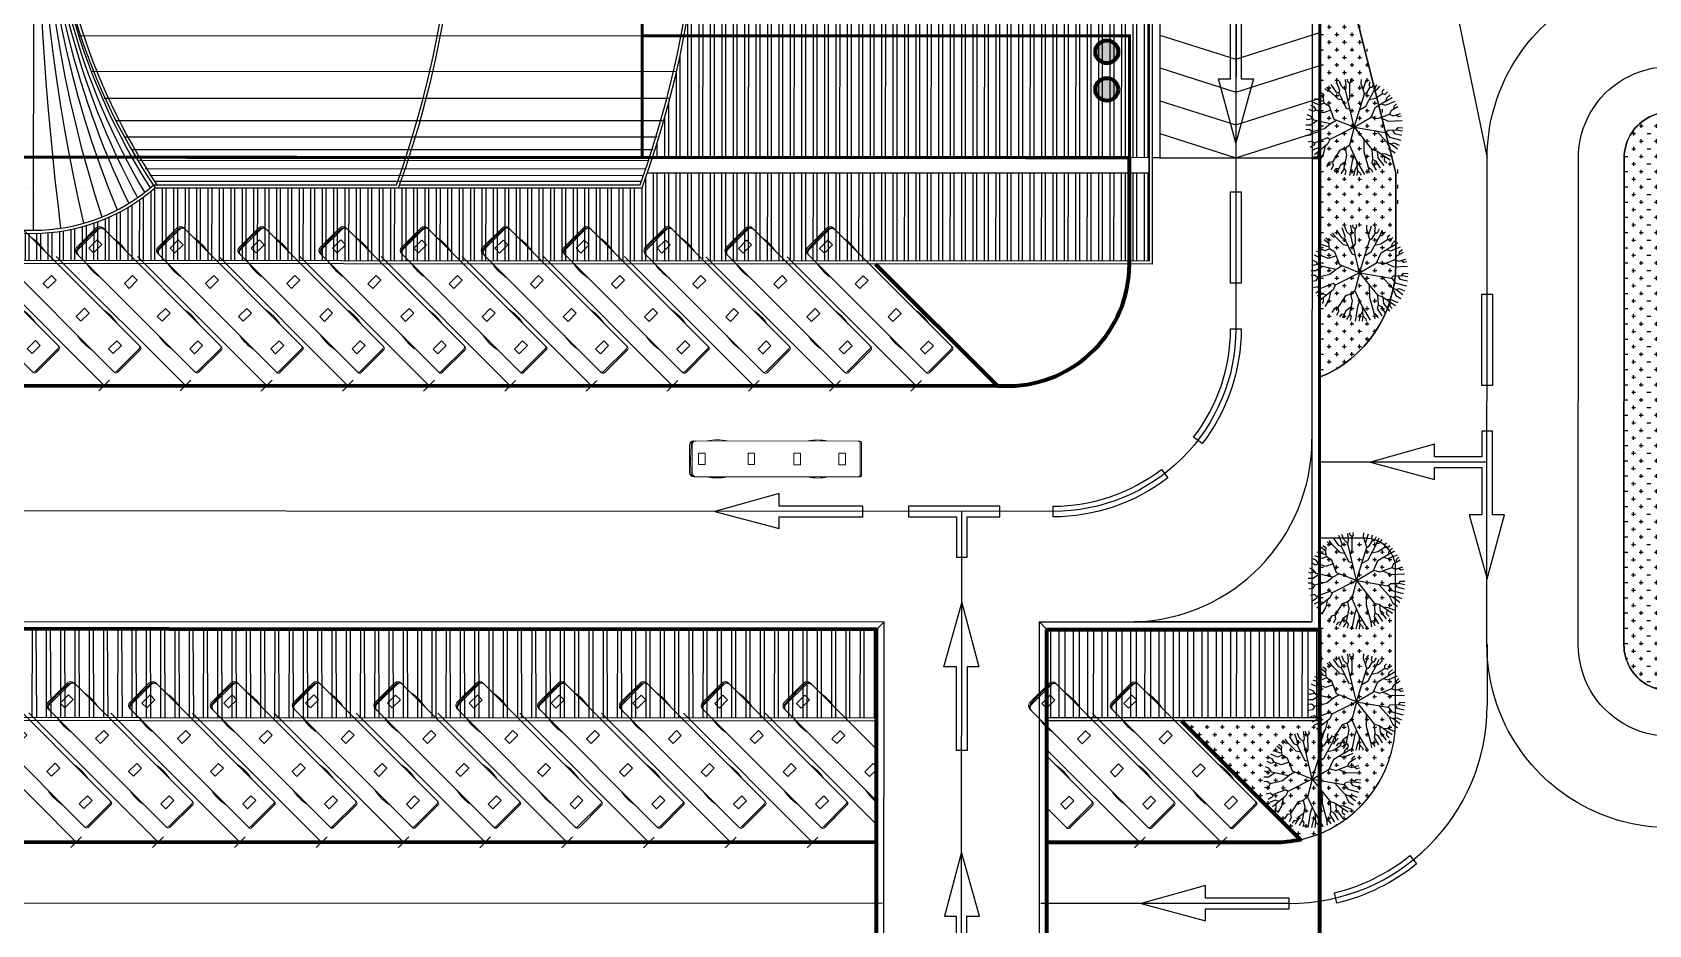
# Model space of a CAD drawing. Header units: millimetres. Extents: x -840588 to 786814, y -467537 to 194195.
# Drawn here: x 167367 to 273541, y -186239 to -127607 of the extents above; entities that cross this region are included whole.
import ezdxf

# ---------------------------------------------------------------- set-up
doc = ezdxf.new("R2010")
doc.units = ezdxf.units.MM
doc.header["$LTSCALE"] = 100
doc.header["$MEASUREMENT"] = 0
for name, color, linetype in [('1gt tim duong', 10, 'Continuous'), ('A-tree', 3, 'Continuous'), ('A-Wall', 7, 'Continuous'), ('A-Wall-Comp', 8, 'Continuous'), ('A-Wall-Patt', 143, 'Continuous'), ('caycay', 96, 'Continuous'), ('ct-ramdoc', 250, 'Continuous'), ('ctrinh-mai 1', 16, 'Continuous'), ('ctrinh-mai 2', 24, 'Continuous'), ('gthong-phan lanxe', 9, 'Continuous'), ('gthong-viahe', 5, 'Continuous')]:
    doc.layers.add(name, color=color, linetype=linetype)
for name, color, linetype, lineweight in [('ct-bai xe', 95, 'Continuous', 100), ('ct-phan loxe', 95, 'Continuous', 15), ('ct-xebuyt', 148, 'Continuous', 13), ('ctrinh-chinh', 24, 'Continuous', 100), ('PV_X_Lo', 1, 'Continuous', 9), ('vtchitieu', 7, 'Continuous', 13)]:
    doc.layers.add(name, color=color, linetype=linetype, lineweight=lineweight)
pattern_1 = [(90, (-615851.498811431, -1205293.901811227), (-0.9375, 1.665334536937735e-16), []), (90, (-615851.1863114316, -1205293.589311228), (-0.9375, 1.665334536937735e-16), [])]

# ---------------------------------------------------------------- blocks, each defined once
blk = doc.blocks.new('htrgrr')
at = {"ltscale": 10}
for p, q in [((-903.0737704914063, 0), (903.0737704914063, 0)), ((-1180.942622951232, -11161.06557377055), (-1180.942622951232, -277.8688524590107)), ((0, -69.46721311472356), (-903.0737704914063, -92.62295081967022)), ((-903.0737704914063, -162.0901639343938), (903.0737704914063, -162.0901639345102)), ((0, -162.0901639345102), (0, -69.46721311472356)), ((0, -69.46721311472356), (903.0737704914063, -92.62295081967022)), ((1180.942622951232, -277.8688524590107), (1180.942622951232, -11161.06557377055)), ((1042.008196720853, -11207.37704918033), (-1042.008196720853, -11207.37704918033)), ((1042.008196720853, -11300), (-1042.008196720853, -11300))]:
    blk.add_line(p, q, dxfattribs=at)
for points in [[(375.2198343565688, -1027.67339785106), (375.2198343565688, -594.4204250621842), (-375.2198343565688, -594.4204250621842), (-375.2198343565688, -1027.67339785106)], [(375.2198343565688, -4272.293837453122), (375.2198343565688, -3839.040864664246), (-375.2198343565688, -3839.040864664246), (-375.2198343565688, -4272.293837453122)], [(375.2198343565688, -7285.274362727185), (375.2198343565688, -6852.021389938309), (-375.2198343565688, -6852.021389938309), (-375.2198343565688, -7285.274362727185)], [(375.2198343565688, -10244.59532106423), (375.2198343565688, -9811.342348275357), (-375.2198343565688, -9811.342348275357), (-375.2198343565688, -10244.59532106423)]]:
    blk.add_lwpolyline(points, close=True, dxfattribs=at)
for centre, radius, start, end in [((-903.0737704914063, -277.8688524590107), 277.8688524590164, 90, 180), ((903.0737704914063, -277.8688524590107), 277.8688524590164, 0, 90), ((-903.0737704914063, -370.4918032786809), 277.8688524590164, 90, 180), ((-903.0737704914063, -439.9590163934045), 277.8688524590164, 90, 180), ((903.0737704914063, -370.4918032786809), 277.8688524590164, 0, 90), ((903.0737704914063, -439.9590163935209), 277.8688524590164, 0, 90), ((1919.031762295403, -1817.725409836043), 3169.441598360655, 167.9819880926131, 192.0180119073869), ((-1919.031762295403, -1817.725409836043), 3169.441598360655, 347.981988092613, 12.01801190738696), ((1919.031762295403, -8417.110655737692), 3169.441598360655, 167.9819880926131, 192.0180119073869), ((-1919.031762295403, -8417.110655737692), 3169.441598360655, 347.981988092613, 12.01801190738696), ((-1042.008196720853, -11068.44262295077), 138.9344262295082, 180, 270), ((-1042.008196720853, -11161.06557377055), 138.9344262295082, 180, 270), ((1042.008196720853, -11068.44262295077), 138.9344262295082, 270, 0), ((1042.008196720853, -11161.06557377055), 138.9344262295082, 270, 0)]:
    blk.add_arc(centre, radius, start, end, dxfattribs=at)
blk = doc.blocks.new('ARR-LT-T')
blk.add_lwpolyline([(-4.212694860529155, 1.13272828515619), (-4.212694860412739, 0.3499999998603016), (-9.712694860529155, 0.3500000003259629), (-9.71269486041274, -0.3500000000931323), (-4.212694860412739, -0.3500000000931323), (-4.212694860529155, -1.179037770954892), (0, 0)], close=True)
blk = doc.blocks.new('tang cao')
blk.add_hatch(color=256).paths.add_polyline_path([(0.750000006519258, 0, 1), (-0.750000006519258, 0, 1)])
blk.add_circle((0, 0), 0.750000006519258)
blk = doc.blocks.new('san bxctai')
at = {"layer": 'A-Wall-Patt'}
for points in [[(-171.0999999999767, 11.19999779481441), (-171.0999999999767, 0.5000085714273155), (-0.9000000000232831, 0.5000000249128789), (-0.9000000725500286, 88.49816273595206), (-0.400000003632158, 87.99999959114939)], [(-171.5999999999767, 10.69999898830429), (-171.5999999999767, 8.59634019434452e-06), (-0.4000000000232831, 0), (-0.400000003632158, 87.99999959114939), (-0.400000003632158, 87.99999959114939)]]:
    blk.add_lwpolyline(points, dxfattribs=at)
blk.add_lwpolyline([(-11.59997360489797, 66.00000004353933), (-11.09997360105626, 65.50181662407704), (-11.09997360885609, 88.50181662407704), (-11.59997360489797, 87.99999959114939)], close=True, dxfattribs=at)
blk = doc.blocks.new('NGC')
at = {"layer": 'ctrinh-mai 1'}
h = blk.add_hatch(dxfattribs=at)
h.set_pattern_fill('ANSI32', color=256, scale=2.5, angle=45, style=0)
h.set_pattern_definition(pattern_1)
edge = h.paths.add_edge_path()
edge.add_arc((-74.49911981122568, -83.00125587265939), 8.00125212481251, 90.00015156528933, 164.0306915008742)
edge.add_line((-82.19159728009254, -80.79993218975142), (111.3999191576149, -80.79996159346774))
edge.add_line((111.3999191576149, -80.79996159346774), (111.4007904075552, -75.00009716139175))
edge.add_line((111.4007904075552, -75.00009716139175), (-74.49914097704459, -75.00000374787487))
h = blk.add_hatch(dxfattribs=at)
h.set_pattern_fill('ANSI32', color=256, scale=2.5, angle=45, style=0)
h.set_pattern_definition(pattern_1)
h.paths.add_polyline_path([(122.5999999968335, -75.00000352226198), (122.5999999967171, -80.80000151856802), (140.3000000005122, -80.8000015183352), (140.3000000005122, -75.00000352226198)])
at = {"layer": 'A-Wall', "ltscale": 5}
for p, q in [((129.4999999995343, 15.00000043562613), (129.4999999998836, -43.9999973194208)), ((130.0000000004657, 15.00000043562613), (130.0000000004657, -43.99999579438008)), ((140.0000000004657, 15.00000043562613), (140.0000000003492, -74.50000352226198)), ((130.0000000004657, -43.99999579438008), (129.5000318165403, -43.99999579438008))]:
    blk.add_line(p, q, dxfattribs=at)
for points in [[(122.5999965181109, -75.00000005657785), (140.5008591364603, -75.00000352226198), (140.5000000004657, 15.00000043562613)], [(122.096332488698, -74.49818641203456), (140.0000000003492, -74.50000352226198)]]:
    blk.add_lwpolyline(points, dxfattribs=at)
for points in [[(-82.99999104719609, -140.2000029955525), (-82.99997339188121, -82.99738899967633, -0.4141490446907213), (-74.49997536966112, -74.50000521237962), (111.9000263913767, -74.49818648933433)], [(-82.49996748543344, -140.2000029978808), (-82.49997536966112, -83.00000448711216, -0.4142399490899281), (-74.49997536966112, -75.00000352226198), (111.4000263953349, -75.00009695999324)]]:
    blk.add_lwpolyline(points, format="xyb", dxfattribs=at)
at = {"layer": 'A-Wall-Comp'}
blk.add_line((129.9999999998836, -43.99999579438008), (140.5000000004657, -43.99999579414725), dxfattribs=at)
at = {"layer": 'A-Wall-Patt', "ltscale": 5}
for points in [[(-74.49914499733131, -75.00000374787487, 0.3419643184393151), (-82.24600476282649, -80.99993218970485), (111.3999376295833, -80.99993218970485), (111.4007904214086, -75.00000008870848), (-74.49997538409662, -75.00000353343785)], [(-74.49914097704459, -75.00000374787487, 0.3347435002210015), (-82.19159728009254, -80.79993218975142), (111.3999191576149, -80.79996159346774), (111.4007904075552, -75.00009716139175), (-74.49914097704459, -75.00000374787487)]]:
    blk.add_lwpolyline(points, format="xyb", dxfattribs=at)
for points in [[(122.5999999968335, -75.00000008870848), (140.5000000004657, -75.00000008870848), (140.5000000004657, -81.00000151828863), (122.5999999968335, -81.00000151828863)], [(122.5999999945052, -75.00000352226198), (140.3000000005122, -75.00000352226198), (140.3000000005122, -80.8000015183352), (122.5999999945052, -80.8000015183352)]]:
    blk.add_lwpolyline(points, close=True, dxfattribs=at)
at = {"layer": 'ct-ramdoc'}
blk.add_line((135, 15.00000043562613), (135, -43.99999440391548), dxfattribs=at)
for points in [[(129.9999999998836, -35.944571580505), (134.9922080918914, -37.53466751333326), (140.5004847458331, -35.78018213668838)], [(129.9999999998836, -38.10066819400527), (134.9909607548034, -39.69036683044396), (140.5005053201457, -37.93547760113142)], [(129.9999999998836, -40.2567648072727), (134.9897134177154, -41.84606614755467), (140.5005258944584, -40.09077306557447)], [(129.9999999998836, -42.41286142054014), (134.9884660806274, -44.00176546466537), (140.5005464688875, -42.24606853001751)]]:
    blk.add_lwpolyline(points, dxfattribs=at)
blk = doc.blocks.new('plxe')
at = {"ltscale": 0.1}
for p, q in [((0, 0), (-8.485282087814994, 8.485282085835934)), ((-0.3535533662652597, -0.353553366381675), (0.3535533661488444, 0.3535533661488444))]:
    blk.add_line(p, q, dxfattribs=at)
blk = doc.blocks.new('CTR NHAGAHANHKHACH')
at = {"layer": 'ctrinh-mai 1'}
h = blk.add_hatch(dxfattribs=at)
h.set_pattern_fill('ANSI32', color=256, scale=2000, angle=45, style=0)
h.set_pattern_definition([(90, (-1403.526437938679, -75.527567447396), (-0.7500001229345798, 1.136868298865613e-16), []), (90, (-1403.276437898166, -75.27756746509112), (-0.7500001229345798, 1.136868298865613e-16), [])])
edge = h.paths.add_edge_path()
edge.add_ellipse((56.00012055353727, -40.83338349568658), major_axis=(12.1667434788113, 2.987861429378725e-05), ratio=0.9999997671610449, start_angle=228.8880176338259, end_angle=311.1113155484685, ccw=False)
edge.add_ellipse((40.0001179309329, -40.83336710021831), major_axis=(-12.16674347810469, 0.0001096347944974925), ratio=0.9999997671764076, start_angle=48.88867463092578, end_angle=131.1122405308192, ccw=False)
edge.add_ellipse((24.00011530832853, -40.83335070451722), major_axis=(-12.16674347754656, 0.0001580275278523597), ratio=0.9999997671785295, start_angle=48.88890252097241, end_angle=131.1124684225333, ccw=False)
edge.add_ellipse((8.0001126852585, -40.83333430881612), major_axis=(12.16674347690901, 0.0002101097370829603), ratio=0.9999997671658171, start_angle=228.8872187797133, end_angle=311.1107347871934, ccw=False)
edge.add_ellipse((-7.999892760650255, -40.83333430998027), major_axis=(-12.16674347797067, 0.000114831172031285), ratio=0.9999997671833366, start_angle=48.88864920780179, end_angle=131.1123325415313, ccw=False)
edge.add_ellipse((-23.99989255925175, -40.83330151671544), major_axis=(-12.16674347866065, 3.989530902319162e-05), ratio=0.9999997671667128, start_angle=48.888346212747024, end_angle=131.1118445677784, ccw=False)
edge.add_line((-31.99990326410625, -50.00005865702406), (-31.99992393364664, -50.00007669557817))
edge.add_line((-31.99992393364664, -50.00007669557817), (-31.99991124647204, -50.00009560817853))
edge.add_line((-31.99991124647204, -50.00009560817853), (-31.99992393364664, -50.00007669557817))
edge.add_ellipse((-39.99989518208895, -40.83328512101434), major_axis=(-12.16674347783368, 0.000141886420926299), ratio=0.9999997671730723, start_angle=48.88882650726828, end_angle=131.112263218777, ccw=False)
edge.add_line((-47.99990588740911, -50.0000422608573), (-47.99994043144397, -50.00007240776904))
edge.add_line((-47.99994043144397, -50.00007240776904), (-47.99991386930924, -50.00011200364679))
edge.add_line((-47.99991386930924, -50.00011200364679), (-47.99994043144397, -50.00007240776904))
edge.add_ellipse((-55.99989780492615, -40.83326872461475), major_axis=(12.16674347818109, 0.0001160731674557643), ratio=0.9999997671455912, start_angle=228.8879747133471, end_angle=311.11096170879205, ccw=False)
edge.add_line((-63.99985043494962, -50.00007654749788), (-79.99991995387245, -50.00006417534314))
edge.add_ellipse((-15.87454752076883, -27.00002189050429), major_axis=(-68.12236495586832, 0.6395163977930587), ratio=0.9999997723414148, start_angle=379.37830147853003, end_angle=380.2694090635225, ccw=False)
edge.add_line((-80.34986435214523, -48.99999632802792), (-82.50017393170856, -48.99999632802792))
edge.add_line((-82.50017393170856, -48.99999632802792), (-82.50017395394389, -54.79999592830427))
edge.add_line((-82.50017395394389, -54.79999592830427), (129.2998607627815, -54.79999209148809))
edge.add_line((129.2998607627815, -54.79999209148809), (129.2998607627815, -48.99999632802792))
edge.add_line((129.2998607627815, -48.99999632802792), (96.3500323316548, -48.99999632802792))
edge.add_ellipse((31.87468669109512, -26.999918470392), major_axis=(68.12457917754773, 0.3399446047079783), ratio=0.9999997699547839, start_angle=339.9825190667868, end_angle=340.8735811914609, ccw=False)
edge.add_line((96.00010457169265, -50.00001372862607), (80.00017010397278, -50.00010408833623))
edge.add_line((80.00017010397278, -50.00010408833623), (64.00006959657185, -50.00019444921054))
at = {"layer": 'ctrinh-mai 2'}
h = blk.add_hatch(dxfattribs=at)
h.set_pattern_fill('ANSI32', color=256, scale=2000, angle=45, style=0)
h.set_pattern_definition([(90, (-1403.526437938679, -388.7227437729016), (-0.7500001229345798, 1.136868298865613e-16), []), (90, (-1403.276437898166, -388.4727437905967), (-0.7500001229345798, 1.136868298865613e-16), [])])
edge = h.paths.add_edge_path()
edge.add_ellipse((31.87468669109512, -26.999918470392), major_axis=(-68.12542669202992, 0.009195457810735129), ratio=0.9999997670419148, start_angle=162.0535669295899, end_angle=170.1185464151268)
edge.add_line((98.98788969183806, -38.69999393285252), (129.2998607627815, -38.69999341433868))
edge.add_line((129.2998607627815, -38.69999341433868), (129.2998607627815, -47.99999256012961))
edge.add_line((129.2998607627815, -47.99999256012961), (96.68263781943824, -47.99999256012961))
at = {"layer": 'A-Wall', "ltscale": 5}
for p, q in [((63.92471547727473, -49.8001948883757), (79.86399655044079, -49.80010487115942)), ((64.0000838394044, -50.00019444897771), (80.00017010397278, -50.00010408833623)), ((80.00017010397278, -50.00010408833623), (96.00008908461314, -50.0000137288589))]:
    blk.add_line(p, q, dxfattribs=at)
blk.add_lwpolyline([(99.02244949119631, -38.49999394617043), (129.499860795564, -38.49999342462979), (129.499860795564, -54.99999207421206), (-83.00017447059508, -54.99999592360109, 0.4142135570674535), (-107.0001779698068, -78.9999942604918), (-107.0001779698068, -198.4999864439014), (-123.5001806743676, -198.4999867260922), (-123.5001807779772, -81.9999669068493)], format="xyb", dxfattribs=at)
for centre, radius, start, end in [((15.79803647566587, -27.00002040714025), 68.0021421276866, 340.4101482803976, 19.58986428084874), ((15.8748119865777, -27.00002189050429), 68.12536664949856, 340.2684170039639, 19.73156818734686), ((31.87468669109512, -26.999918470392), 68.12542731313805, 340.2684591790113, 19.73152601004755), ((56.00012055353727, -40.83338349568658), 11.96674344587651, 228.8881490435185, 311.4692745941532), ((56.00012055353727, -40.83338349568658), 12.16674347865907, 228.8881490435185, 311.1117329993923)]:
    blk.add_arc(centre, radius, start, end, dxfattribs=at)
at = {"layer": 'A-Wall-Comp'}
blk.add_line((80.07155340374447, -49.80010369908996), (95.86391402059235, -49.80001451168209), dxfattribs=at)
blk.add_arc((31.79794193792623, -26.99991840170696), 68.00217203356763, 340.4101778879091, 19.58982211209085, dxfattribs=at)
at = {"layer": 'A-Wall-Patt'}
blk.add_line((56.00012241478544, -1.199914724100381), (56.0001085648546, -52.80002578161657), dxfattribs=at)
blk.add_lwpolyline([(98.98788969183806, -38.69999393285252), (129.2998607627815, -38.69999341433868), (129.2998607627815, -54.79999209148809), (-83.00017447420396, -54.79999593738467, 0.4142135570674561), (-107.2001780025894, -78.9999942604918), (-107.2001780025894, -198.2999864611775), (-123.300180641585, -198.2999867366161), (-123.300180641585, -82.19996699434705), (-121.8001594383968, -82.19996699434705), (-121.8001594383968, -68.04228891991079)], format="xyb", dxfattribs=at)
at = {"layer": 'A-Wall-Patt', "ltscale": 5}
blk.add_lwpolyline([(96.3500323316548, -48.99999632802792), (129.2998607627815, -48.99999632802792), (129.2998607627815, -47.99999256012961), (96.68263781943824, -47.99999256012961)], dxfattribs=at)
at = {"layer": 'A-Wall-Patt'}
for centre, radius, start, end in [((98.28603114117868, -26.99997280118987), 41.28592418448938, 146.1450458189609, 213.8549245927462), ((98.28767316881567, -26.99997280118987), 41.08756617934939, 146.160992466331, 213.8389742269851)]:
    blk.add_arc(centre, radius, start, end, dxfattribs=at)
at = {"layer": 'ctrinh-mai 1'}
for p, q in [((98.7237950527342, -40.01734609506093), (58.99018091021571, -40.01738564902917)), ((98.20829913706984, -42.36773091787472), (59.8700508660404, -42.36776908254251)), ((97.75248111097608, -44.13051960384473), (60.66157039778773, -44.13055652682669)), ((97.32614431669936, -45.59951022150926), (61.41428336768877, -45.59954597102478)), ((96.98720222350676, -46.67316215252504), (62.0218548392877, -46.67319695954211)), ((96.7097242216114, -47.50118227209896), (62.52566942444537, -47.50121630146168)), ((96.45909834792838, -48.21499021584168), (62.98596667021047, -48.21502353763208)), ((96.2614539747592, -48.75748231471516), (63.35262774012517, -48.75751507468522)), ((96.09611769509502, -49.1986216166988), (63.66193741525058, -49.19865390402265)), ((95.94996324426029, -49.57960290974006), (63.93738947645761, -49.57963477727026))]:
    blk.add_line(p, q, dxfattribs=at)
for centre, radius, start, end in [((264.0764168142341, -27.00001527834684), 207.8666686997702, 172.9079765427369, 187.0920226373833), ((167.6911314715398, -27.00001186667942), 111.3127568715438, 166.8435091061517, 193.1564893730057), ((136.0578303445363, -27.00001386529766), 79.54627806755582, 161.74627173705, 198.2537155924842), ((120.1971363831544, -27.00001282710582), 63.58139995746567, 157.3773136004535, 202.622671527261), ((111.3855327799683, -27.00001228344627), 54.67849909471922, 153.9331753814277, 206.0668097091487), ((106.0984267405001, -27.00001198076643), 49.29262250583042, 151.3325030329366, 208.6674820542986), ((102.2743681890424, -27.00001177610829), 45.39384682653359, 149.1141806198592, 210.8858193801408), ((99.59889691905119, -27.00001164432615), 42.65337291763785, 147.3560029501364, 212.6439970498636)]:
    blk.add_arc(centre, radius, start, end, dxfattribs=at)
blk = doc.blocks.new('A$C537F0C63')
at = {"layer": 'caycay'}
for p, q in [((2.008257406407211, 10.05514116568156), (1.666088850062806, 10.35901247844595)), ((2.272467924871307, 10.54832825371341), (2.042717878081021, 10.72445268446245)), ((2.296077634156973, 10.19319036591696), (2.272467924871307, 10.54832825371341)), ((3.003826198455499, 10.71583942823054), (2.568862697771692, 11.14364282684619)), ((3.269952949845901, 10.73353164103173), (2.956771443390608, 11.39790803732103)), ((3.269952949845901, 10.73353164103173), (3.003826198455499, 10.71583942823054)), ((4.50370063718583, 8.70506324478265), (3.269952949845901, 10.73353164103173)), ((3.573577700022724, 11.08070473705084), (3.272457403527369, 11.57568824168993)), ((3.810128005825391, 11.09643069598314), (3.573577700022724, 11.08070473705084)), ((3.910690972326847, 11.37062830588184), (3.788839569944685, 11.81686011959391)), ((3.810128005825391, 11.09643069598314), (3.910690972326847, 11.37062830588184)), ((4.235841180721764, 10.50048805131519), (3.810128005825391, 11.09643069598314)), ((4.592421611992904, 10.24268936957378), (4.235841180721764, 10.50048805131519)), ((4.712688563198753, 10.80137484274019), (4.265887160996499, 11.99052643422328)), ((4.577421300939022, 10.28284407086176), (4.712688563198753, 10.80137484274019)), ((6.125898059370229, 6.139521315279126), (4.577421300939022, 10.28284407086176)), ((4.700099824054632, 10.83487223221164), (4.906208114261972, 11.58543264324908)), ((4.906208114261972, 11.58543264324908), (4.852080984670465, 12.1454581428552)), ((6.125898059370229, 6.139521315279126), (6.970036149243242, 10.92007571294744)), ((6.159981289129064, 11.93632074141715), (6.202302373265411, 12.27858844433285)), ((6.353129947037814, 11.71136866716915), (6.159981289129064, 11.93632074141715)), ((6.353129947037814, 11.71136866716915), (6.605483960749552, 11.93623077391385)), ((6.447514687970397, 9.84495994712779), (6.353129947037814, 11.71136866716915)), ((6.605483960749552, 11.93623077391385), (6.617402898351429, 12.259334795428)), ((6.826178093167982, 11.29693891192437), (6.890286666319298, 12.23129105439875)), ((6.970036149243242, 10.92007571294744), (6.826178093167982, 11.29693891192437)), ((6.948042777010414, 8.570320168466424), (7.76638461697803, 10.55685856171476)), ((6.970036149243242, 10.92007571294744), (7.441234408583114, 11.42699881628141)), ((7.441234408583114, 11.42699881628141), (7.651727496751846, 12.08642798159781)), ((7.68363426896758, 10.90806475621866), (8.019816777752567, 11.97964079065423)), ((7.76638461697803, 10.55685856171476), (7.68363426896758, 10.90806475621866)), ((7.76638461697803, 10.55685856171476), (8.113333231842262, 10.69883864084841)), ((7.965382829468581, 9.797246468468074), (8.933407776050444, 10.87226001470481)), ((8.113333231842262, 10.69883864084841), (8.712313031195663, 11.70768604843033)), ((8.933407776050444, 10.87226001470481), (9.272947348141315, 11.41112699440055)), ((8.933407776050444, 10.87226001470481), (9.171925964052207, 10.85838502353727)), ((9.171925964052207, 10.85838502353727), (9.537986088387697, 11.24360011898898)), ((9.733678942880942, 10.44985240105962), (10.13871553562058, 10.78615722681207)), ((9.786865097747068, 10.09668076723392), (9.733678942880942, 10.44985240105962)), ((9.786865097747068, 10.09668076723392), (10.35685576614924, 10.5884511891054)), ((1.280611972542829, 8.044912836274307), (0.444487546075834, 8.466659778718167)), ((0.9218848354175861, 8.526406249260617), (0.5914981488203921, 8.797440291094972)), ((2.008086131005257, 8.717519836023712), (0.7635036424217105, 9.129316388596635)), ((0.9357337090696092, 8.218872061683214), (0.9218848354175861, 8.526406249260617)), ((1.920139873705921, 9.225739964920649), (1.087115961723612, 9.647311538588838)), ((1.76967368680198, 9.623145921275864), (1.343038968556357, 9.988975225947797)), ((1.883955297300417, 9.24431646832818), (1.76967368680198, 9.623145921275864)), ((3.267708861298161, 8.533747915149434), (1.883955297300417, 9.24431646832818)), ((2.5351559760893, 8.909919010715385), (2.008086131005257, 8.717519836023712)), ((2.310344671936036, 10.1849830326064), (2.008257406407211, 10.05514116568156)), ((3.222511420288356, 9.660279909650853), (2.296077634156973, 10.19319036591696)), ((3.993460937123018, 9.543984048803395), (3.222511420288356, 9.660279909650853)), ((3.914115354094974, 7.298525660517043), (3.267708861298161, 8.533747915149434)), ((5.316408449507435, 8.305498213470855), (4.50370063718583, 8.70506324478265)), ((6.717420145090728, 9.489459469132271), (6.447514687970397, 9.84495994712779)), ((6.527199968382774, 8.412167402177147), (6.948042777010414, 8.570320168466424)), ((7.392351211692585, 9.648875252361904), (7.965382829468581, 9.797246468468074)), ((8.578119715861249, 7.281614840641851), (9.092822924165375, 8.921003827472305)), ((8.94424461397648, 8.447760988721711), (9.944313991869421, 8.175001025898382)), ((9.092822924165375, 8.921003827472305), (9.745379681935447, 9.38050785887026)), ((9.745379681935447, 9.38050785887026), (9.786865097747068, 10.09668076723392)), ((9.745379681935447, 9.38050785887026), (10.35249974897306, 9.183089075660973)), ((9.759203255198372, 9.619244142235402), (10.88575250038048, 10.01737219720235)), ((9.944313991869421, 8.175001025898382), (10.80974500087541, 8.559510920527828)), ((10.35249974897306, 9.183089075660973), (11.20201209581137, 9.59306054910121)), ((10.79366673980257, 8.552387381641893), (11.20595707066968, 8.407509828190086)), ((10.80974500087541, 8.559510920527828), (11.04832709143011, 8.991530669089116)), ((11.04832709143011, 8.991530669089116), (11.44374410946693, 9.207825855861302)), ((11.20595707066968, 8.407509828190086), (11.70062178621083, 8.711759320220153)), ((1.757476259455871, 6.679553776459215), (0.00855774800220388, 6.661205396139849)), ((0.4466466944213607, 7.186909447627841), (0.08666564667146304, 7.2448509023925)), ((1.12084364940165, 7.320901045324717), (0.1511815814883448, 7.552586191002774)), ((0.7097976248769555, 7.419110072511103), (0.4466466944213607, 7.186909447627841)), ((1.541375211712875, 7.549264594850683), (1.12084364940165, 7.320901045324717)), ((1.521030883770436, 7.555591163691133), (1.280611972542829, 8.044912836274307)), ((3.097987199351337, 7.065927705370996), (1.521030883770436, 7.555591163691133)), ((2.703754449681583, 7.188340914177388), (1.757476259455871, 6.679553776459215)), ((3.884867362274235, 7.354371150599036), (3.097987199351337, 7.065927705370996)), ((6.125898059370229, 6.139521315279126), (3.914115354094974, 7.298525660517043)), ((6.125898059370229, 6.139521315279126), (8.578119715861249, 7.281614840641851)), ((8.279060999553622, 7.142313947006187), (9.0886019582249, 6.750771228889789)), ((9.075402950122225, 6.757166716884967), (9.900688603102026, 6.150819989943557)), ((9.0886019582249, 6.750771228889789), (11.18806748264615, 7.336222721740342)), ((9.900688603102026, 6.150819989943557), (11.46386237296974, 5.868288854795537)), ((10.77352595946286, 7.220637597380119), (11.64532254343067, 6.712682137225784)), ((11.18806748264615, 7.336222721740342), (11.54099752982074, 7.835271000905777)), ((11.33254625860354, 7.540524095533328), (11.89576276779189, 7.413002362918633)), ((11.46386237296974, 5.868288854795537), (11.83055046181835, 6.160203181647375)), ((11.54099752982074, 7.835271000905777), (11.95948603860597, 8.053456869412912)), ((11.64532254343067, 6.712682137225784), (12.23443119234435, 6.755833524115587)), ((11.83055046181835, 6.160203181647375), (12.26543294043586, 6.154373944329564)), ((11.89576276779189, 7.413002362918633), (12.11310363743178, 7.4986918541872)), ((0.5706603464168438, 5.768348654561123), (-1.699427230050787e-06, 5.730386201154033)), ((0.7806298194373085, 5.506956316930882), (0.04189879572368227, 5.315400935116486)), ((1.063396316407307, 5.057959221958299), (0.1397583337929973, 4.775609911099309)), ((1.715808944849414, 4.625734219735023), (0.307439249689196, 4.179975674378511)), ((0.7973220304920687, 5.486148682266503), (0.5706603464168438, 5.768348654561123)), ((1.863759347223095, 5.527326392111718), (0.7973220304920687, 5.486148682266503)), ((1.301357276712224, 5.505615774418402), (1.063396316407307, 5.057959221958299)), ((2.147618291040999, 5.278660692089034), (1.715808944849414, 4.625734219735023)), ((2.179125049486174, 5.25103580450741), (1.863759347223095, 5.527326392111718)), ((3.339595652047137, 5.512285084278119), (2.113923366072413, 3.99826194187699)), ((6.125898059370229, 6.139521315279126), (2.179125049486174, 5.25103580450741)), ((6.125898059370229, 6.139521315279126), (4.039744528603478, 3.175083687405277)), ((4.993965494963049, 4.531040710644447), (5.060837633816845, 3.005173691082746)), ((6.125898059370229, 6.139521315279126), (9.309124815248651, 4.773858037136961)), ((6.125898059370229, 6.139521315279126), (6.842971201978798, 3.89649221743457)), ((9.309124815248651, 4.773858037136961), (9.56344752651421, 4.969106941811333)), ((9.309124815248651, 4.773858037136961), (9.616567334425781, 4.170077324375598)), ((9.56344752651421, 4.969106941811333), (11.29217119894747, 4.430094099112466)), ((9.616567334425781, 4.170077324375598), (11.35931998142405, 2.929313197353622)), ((11.22320598487931, 4.451586098773987), (11.30987888816526, 4.16373455730718)), ((11.29217119894747, 4.430094099112466), (11.5425597731919, 4.68452039962358)), ((11.30987888816526, 4.16373455730718), (11.83210555871847, 3.873839490315731)), ((11.46386237296974, 5.868288854795537), (11.72795570972085, 5.469711782065133)), ((11.5425597731919, 4.68452039962358), (12.06343262891096, 4.577516196506622)), ((11.72795570972085, 5.469711782065133), (12.21933158095999, 5.388423248077743)), ((1.230773230763589, 3.880098522535263), (0.5654086178583384, 3.53661498738802)), ((1.603983964610961, 3.791791144500166), (0.7979776640349883, 3.08873558965206)), ((1.703781163858366, 3.019787908731814), (1.11193678613563, 2.596291564444982)), ((1.623038097397512, 3.787286263777787), (1.230773230763589, 3.880098522535263)), ((2.360128743846872, 2.528373258541251), (1.492859571077133, 2.110982061632967)), ((2.113923366072413, 3.99826194187699), (1.623038097397512, 3.787286263777787)), ((2.086705644269387, 3.98654600703594), (1.703781163858366, 3.019787908731814)), ((2.496129963798012, 2.269877917915437), (1.822411499113514, 1.760689831018681)), ((2.952599385069334, 2.620357636184053), (2.360128743846872, 2.528373258541251)), ((3.428623164742021, 2.985834134982724), (2.496129963798012, 2.269877917915437)), ((2.496129963798012, 2.269877917915437), (2.56307497484886, 1.709560079856601)), ((3.339813401926222, 2.088173656051367), (2.637745125197398, 1.087092649082479)), ((3.369906157186051, 2.940729452180676), (3.339813401926222, 2.088173656051367)), ((4.039744528603478, 3.175083687405277), (3.428623164742021, 2.985834134982724)), ((4.039744528603478, 3.175083687405277), (4.031693542077846, 1.955804082903342)), ((5.060837633816845, 3.005173691082746), (4.630837960547069, 0.98501350143124)), ((6.842971201978798, 3.89649221743457), (6.058139944627328, 1.852742682112876)), ((6.328418276112643, 2.556572256453364), (6.621925523577374, 1.860491597191867)), ((6.842971201978798, 3.89649221743457), (7.432333557888342, 3.519514546744176)), ((7.432333557888342, 3.519514546744176), (7.280434323314694, 2.677135711990559)), ((7.280434323314694, 2.677135711990559), (7.715867288097797, 1.041460912816547)), ((7.432333557888342, 3.519514546744176), (8.098582012036786, 3.326026642433135)), ((8.098582012036786, 3.326026642433135), (9.111636380646814, 1.936837856093916)), ((9.93769863442867, 3.941450450896809), (10.23341044859262, 2.932877378403646)), ((10.23341044859262, 2.932877378403646), (10.78588893792767, 2.142211417256476)), ((10.47633774106362, 3.557950291473389), (10.95106070157999, 3.753440934466198)), ((10.9181057199894, 3.243447097807802), (10.92924841445711, 2.741344290425332)), ((10.92924841445711, 2.741344290425332), (11.10547083382698, 2.548124503166036)), ((10.95106070157999, 3.753440934466198), (11.66045975862653, 3.481945362666011)), ((2.56307497484886, 1.709560079856601), (2.246554855188151, 1.380875038601516)), ((3.661068871806492, 1.723103908010671), (3.151986367873178, 0.7683009200591187)), ((4.151889424236288, 1.488197098566161), (3.632459803578968, 0.5291005140024936)), ((4.031693542077846, 1.955804082903342), (3.661068871806492, 1.723103908010671)), ((4.029956023412524, 1.954728688528121), (4.151889424236288, 1.488197098566161)), ((4.291746997165319, 0.7246533119759988), (4.111621739852126, 0.339800697278406)), ((4.630837960547069, 0.98501350143124), (4.291746997165319, 0.7246533119759988)), ((4.630837960547069, 0.98501350143124), (4.553144487388636, 0.2048409433373308)), ((6.058139944627328, 1.852742682112876), (5.148106664306397, 0.07830981133520254)), ((5.687346443359274, 0.2823844214362907), (5.63783512871305, 0.01939518188373768)), ((6.046166258151061, 0.6926535401726142), (5.687346443359274, 0.2823844214362907)), ((6.032371784920542, 0.6769075088304817), (6.148760987558489, 2.060398401226848e-06)), ((6.058139944627328, 1.852742682112876), (6.046166258151061, 0.6926535401726142)), ((6.051426148278551, 1.202184490222862), (6.300487340380641, 0.8879269488934369)), ((6.300487340380641, 0.8879269488934369), (6.566832978940511, 0.01583402863980155)), ((6.621925523577374, 1.860491597191867), (7.04603830007909, 0.06930147462480818)), ((7.715867288097797, 1.041460912816547), (7.500958808541327, 0.7001980161367101)), ((7.500958808541327, 0.7001980161367101), (7.660945140349213, 0.1949458228082221)), ((7.510773716396216, 1.811866424770415), (8.13382774245838, 1.455661724790843)), ((7.68101589476646, 0.9861165687689208), (8.13231261911642, 0.3370629204364377)), ((8.13382774245838, 1.455661724790843), (8.63363335412214, 0.5354539643340104)), ((8.374018521320977, 1.013457626351737), (8.758654683351779, 0.9918956518486084)), ((8.758654683351779, 0.9918956518486084), (8.994797214174469, 0.7114704464074748)), ((9.111636380646814, 1.936837856093916), (9.05441034496107, 1.457435791671742)), ((9.05441034496107, 1.457435791671742), (9.356284565004898, 0.9185323608435283)), ((9.108831235360412, 1.913318816441461), (9.563043515889149, 1.847932786524325)), ((9.563043515889149, 1.847932786524325), (9.928087916650838, 1.318988235496363))]:
    blk.add_line(p, q, dxfattribs=at)

msp = doc.modelspace()

# ---------------------------------------------------------------- hatches: boundary and pattern name
at = {"layer": 'A-tree'}
h = msp.add_hatch(dxfattribs=at)
h.set_pattern_fill('CROSS', color=256, scale=2000.000000000001, angle=-360.0227408171721, style=0)
h.set_pattern_definition([(359.9772591828279, (-616218387.0630273, -1205141167.613114), (500.1984116790875, 499.8015095552622), [250.0000000000002, -750.0000000000005]), (89.97725918282791, (-616218262.1126499, -1205141292.662717), (-499.801509555262, 500.1984116790875), [250.0000000000002, -750.0000000000005])])
edge = h.paths.add_edge_path(flags=0)
edge.add_line((251937.3031657065, -117049.2799234281), (251924.6188055341, -150265.4740446199))
edge.add_ellipse((248927.562453614, -142848.085472911), major_axis=(5659.099021563221, 5654.608586631486), ratio=0.9999999999676296, start_angle=247.0243135571716, end_angle=314.9999999990727)
edge.add_line((256927.5618236052, -142851.2606899016), (256929.0709487322, -136847.8030318233))
edge.add_line((256929.0709487324, -136847.8030318233), (251937.3031657066, -117049.2799234281))
h = msp.add_hatch(dxfattribs=at)
h.set_pattern_fill('CROSS', color=256, scale=2000.000000000001, angle=-360.0227408171721, style=0)
h.set_pattern_definition([(359.9772591828279, (-616218387.0630271, -1205141167.613114), (500.1984116790877, 499.8015095552618), [250.0000000000001, -750.0000000000002]), (89.97725918282791, (-616218262.1126498, -1205141292.662717), (-499.8015095552617, 500.1984116790877), [250.0000000000001, -750.0000000000002])])
edge = h.paths.add_edge_path(flags=0)
edge.add_line((277916.9565913727, -167859.7201536606), (277929.6574461088, -135859.7571712784))
edge.add_ellipse((274929.6404308208, -135858.5664580599), major_axis=(-2120.490417900016, 2122.174340686017), ratio=0.999999996136933, start_angle=225.0000001106687, end_angle=405.2747919769527)
edge.add_line((271929.6522078042, -135871.7638534553), (271916.9627747564, -167842.9506276043))
edge.add_ellipse((274916.9395761951, -167858.5294553431), major_axis=(2122.174337386788, 2120.490414603404), ratio=0.9999999991443728, start_angle=134.7252074733063, end_angle=315.0000002600777)
h = msp.add_hatch(dxfattribs=at)
h.set_pattern_fill('CROSS', color=256, scale=2000.000000000001, angle=-0.02274081717208486, style=0)
h.set_pattern_definition([(359.9772591828279, (-616218387.0630273, -1205141167.613114), (500.1984116790878, 499.8015095552616), [250.0000000000001, -750.0000000000002]), (89.97725918282791, (-616218262.1126499, -1205141292.662717), (-499.8015095552616, 500.1984116790878), [250.0000000000001, -750.0000000000002])])
edge = h.paths.add_edge_path(flags=0)
edge.add_ellipse((254918.7690289605, -162850.4673116722), major_axis=(1414.774755359251, 1413.652146626343), ratio=0.9999999997513982, start_angle=315.0000032345499, end_angle=405.0000000137921)
edge.add_line((254919.5628329752, -160850.467469436), (251919.5630691558, -160849.2767628317))
edge.add_line((251919.5630691558, -160849.2767628318), (251914.800247745, -172849.265550279))
edge.add_line((251914.800247745, -172849.265550279), (242861.8674459884, -172845.6724222058))
edge.add_line((242861.8674459884, -172845.6724222058), (250665.708350709, -180655.7105083323))
edge.add_ellipse((248922.7485984433, -172856.0345533399), major_axis=(5653.474871346359, 5648.988899118051), ratio=0.9999999999717019, start_angle=237.619421833827, end_angle=315.0000000025277)
edge.add_line((256914.7973745287, -172859.2066142571), (256918.7688712413, -162851.261002764))

# ---------------------------------------------------------------- linework, layer by layer
at = {"layer": '1gt tim duong', "ltscale": 3}
for p, q in [((257939.010799186, -111851.6650854055), (262939.6241237519, -135853.8076189623)), ((262931.7205886265, -155853.7946437534), (251921.5474806175, -155849.5269848523)), ((228392.9856764584, -227839.9360279345), (228420.2726975877, -159089.9414433057)), ((262926.9691936623, -167824.9943541859), (262925.370216478, -171853.6375949019)), ((223210.0614637386, -184837.8755272216), (28910.07982084942, -184760.7574460066)), ((249920.2115128218, -184848.4768433388), (233610.0388527003, -184842.0033006601))]:
    msp.add_line(p, q, dxfattribs=at)
msp.add_lwpolyline([(246454.400027983, -66847.09196117643), (246425.0209092669, -147097.086621485, -0.4142135623730961), (234420.2590289689, -159092.3228508112), (32920.27490432195, -159012.3470728619, 0.4142064932108432), (20915.51314247041, -171007.2936739302), (20874.94589450124, -267257.574719803, 0.4140742080502406), (32872.54742032308, -279262.3376010582), (45761.38681335116, -279267.4536820689)], format="xyb", dxfattribs=at)
msp.add_lwpolyline([(286916.9558824954, -167863.2922390147, -1.001199730325894), (262916.9691944408, -167824.9903851647), (262929.6472060388, -135882.5798050463, -1.001199721924075), (286929.656737003, -135863.3292459221)], format="xyb", close=True, dxfattribs=at)
msp.add_arc((249925.3712404314, -171848.4778672922), 13000, 269.9772591828279, 359.9772591828279, dxfattribs=at)
at = {"layer": 'A-tree'}
for p, q in [((251937.3031657065, -117049.2799234281), (251924.6188055341, -150265.4740446199)), ((256929.0709487323, -136847.8030315905), (251937.3031657065, -117049.2799234281)), ((271929.6522078042, -135871.7638534553), (271916.9627748728, -167842.9506276044)), ((256927.5618236052, -142851.2606899016), (256929.0709487323, -136847.8030315905)), ((251919.5630692721, -160849.2767630646), (251914.8002477449, -172849.2655505119)), ((254919.5628329752, -160850.467469436), (251919.5630692721, -160849.2767630646)), ((256914.7973746451, -172859.2066142571), (256918.7688713575, -162851.2610029967)), ((251914.8002477449, -172849.2655505119), (242861.8674461047, -172845.6724224387)), ((242861.8674461047, -172845.6724224387), (250665.7083508254, -180655.7105083324))]:
    msp.add_line(p, q, dxfattribs=at)
for centre, radius, start, end in [((274929.6404308208, -135858.5664580599), 3000.017251530961, 359.9772591828279, 180.2520510462551), ((248927.562453614, -142848.085472911), 8000.000000065123, 292.0015727399623, 359.9772591828279), ((254918.7690289604, -162850.467311905), 1999.999999925568, 359.9772624245001, 89.97725918949754), ((274916.9395761949, -167858.529455576), 3000.017251434115, 179.7024666790586, 359.9772594629711), ((248922.7485987926, -172856.03455334), 7992.049405311765, 282.5966810135972, 359.9772591828279)]:
    msp.add_arc(centre, radius, start, end, dxfattribs=at)
at = {"layer": 'ct-bai xe'}
for points in [[(230757.7167792653, -150840.8710926167), (231501.3958781518, -150841.1662488123, 0.4113574096543808), (239427.2660423601, -142844.2887114825), (239429.9048610089, -135844.409899673)], [(12874.80420931474, -275754.3992729884), (12918.05516783909, -166754.4163890365, -0.414213588360738), (28924.40408937953, -150760.7664109783), (230757.7167792653, -150840.8710926167)], [(242861.8674458719, -172845.6724224385), (250665.8711247906, -180655.8734114431, -0.05472221284501468), (248932.3490264433, -180848.0857541301), (234011.6264359796, -180842.1638920693)]]:
    msp.add_lwpolyline(points, format="xyb", dxfattribs=at)
for points in [[(230757.7167792653, -150840.8710926167), (222760.8847161901, -142837.6885917244)], [(222811.6537162439, -180837.7187524283), (35898.25329524733, -180763.5349867802), (28968.86881833991, -173828.6477522979)]]:
    msp.add_lwpolyline(points, dxfattribs=at)
at = {"layer": 'ct-phan loxe'}
for p, q in [((222812.1208645189, -179660.7327647728), (215506.7306607137, -172349.5412099138)), ((240110.677594551, -180844.5893236603), (234014.0471604285, -174743.1174378358)), ((239756.9839300518, -181198.0023361121), (240464.3712589339, -180491.1763114413))]:
    msp.add_line(p, q, dxfattribs=at)
at = {"layer": 'ct-xebuyt'}
for p, q in [((216756.7944605901, -171651.0462755562), (218055.0584050001, -170353.8124900217)), ((216873.2128720697, -171767.5571372827), (218171.4768164798, -170470.3233515154)), ((217455.8200376484, -171052.3626092431), (218121.58321151, -170420.3901250611)), ((218454.3657391976, -170353.9709668827), (222814.0829830343, -174717.1503471883)), ((217455.8200376484, -171052.3626092431), (216823.3192670999, -171717.6239108285)), ((217522.3448442748, -171118.9402442826), (217455.8200376484, -171052.3626092431)), ((222812.7358525016, -178111.2627636814), (216756.6359656846, -172050.3536098629)), ((234013.8763223518, -175173.5461328597), (237019.0527352034, -178181.1090150118)), ((236952.4486811825, -178314.1850467767), (235454.451822221, -179810.9932610339)), ((235321.3229616904, -179877.4916577592), (234012.5291919355, -178567.658549353)), ((237018.9734876924, -178380.7626820489), (235520.9766288474, -179877.5708963062))]:
    msp.add_line(p, q, dxfattribs=at)
for points in [[(218413.7438638619, -171471.628821741), (218102.5675306484, -171160.2053775669), (217563.1493811283, -171699.1955045179), (217874.3257143419, -172010.6189486922)], [(220744.1354692174, -173803.8710365082), (220432.9591361203, -173492.4475923341), (219893.5409864838, -174031.4377192849), (220204.7173196974, -174342.8611634593)], [(235781.6582714492, -178101.0439011211), (235470.481938352, -177789.6204567142), (234931.0637888321, -178328.6105836652), (235242.2401219291, -178640.0340280722)]]:
    msp.add_lwpolyline(points, close=True, dxfattribs=at)
msp.add_lwpolyline([(222813.6234290525, -175875.0024171993), (222596.9794441595, -175658.1863910938), (222057.5612945232, -176197.1765180449), (222368.7376277367, -176508.599962219), (222813.548359188, -176064.1421833558)], dxfattribs=at)
for centre, radius, start, end in [((218254.6328246463, -170553.5453953728), 282.3529523237852, 44.97725918284368, 134.9772591828122), ((218321.157631156, -170620.1230306452), 282.3529523237852, 44.97725918284368, 134.9772591828122), ((218371.0512361257, -170670.0562570993), 282.3529523237852, 44.97725918284368, 134.9772591828122), ((216956.3688802362, -171850.7791811402), 282.3529523237852, 134.9772591828122, 224.9772591828437), ((217022.893686746, -171917.3568164124), 282.3529523237852, 134.9772591828122, 224.9772591828437), ((217072.7872917157, -171967.2900428665), 282.3529523237852, 134.9772591828122, 224.9772591828437), ((217332.0703203433, -173687.3263706823), 3220.588362443175, 32.95924693947782, 56.99527143176682), ((220090.8812021854, -170930.7045760721), 3220.588362443175, 212.9592469394778, 236.9952714317668), ((232819.9850136086, -178435.2487911947), 3220.588362443175, 32.95924693947782, 56.99527143176682), ((224830.7736683711, -175674.3610833997), 3220.588362443175, 212.9592469394778, 231.1992273606107), ((236852.6614713595, -178214.3185941011), 141.1764761618926, 314.9772591828122, 44.97725918284368), ((236919.1862778693, -178280.8962291405), 141.1764761618926, 314.9772591828122, 44.97725918284368), ((235354.6646123981, -179711.1268083584), 141.1764761618926, 224.9772591828437, 314.9772591828122), ((235421.1894190243, -179777.7044436307), 141.1764761618926, 224.9772591828437, 314.9772591828122)]:
    msp.add_arc(centre, radius, start, end, dxfattribs=at)
at = {"layer": 'ctrinh-chinh', "const_width": 200.0000000000001}
msp.add_lwpolyline([(159196.37608302, -93827.58881637179), (159196.9773909427, -92312.58589946), (183696.9849625365, -92322.31000526485), (183694.3955829653, -98822.30943596024), (207443.8362634695, -98831.76767112825), (207429.4890560776, -135831.7952111602), (31429.50399045181, -135761.7641162959), (31444.19710237486, -98761.86649429658), (39194.40660407517, -98764.95616948773), (39196.98701604681, -92264.9576446696), (63696.98505462342, -92274.68174669078), (63696.38975061705, -93774.5577205073), (159196.3820874664, -93812.46053799288)], dxfattribs=at)
msp.add_lwpolyline([(239432.6618286687, -127844.3043843992), (207432.6643492858, -127831.6035164368), (207429.4890559611, -135831.7952111602), (239429.4865353439, -135844.4960791226)], close=True, dxfattribs=at)
at = {"layer": 'ctrinh-chinh', "ltscale": 5}
msp.add_lwpolyline([(28914.03830911912, -174760.3981969107), (28908.49398239602, -188760.8050745065), (222808.4784787227, -188837.7698493518), (222817.2146059964, -166837.7180128193), (36916.85290376567, -166763.9337504788, 0.198912383078402), (31259.32325284552, -169104.729143569, 0.1989123516830023), (28914.03830911912, -174760.3981969107, 1.00000000005821)], format="xyb", dxfattribs=at)
msp.add_lwpolyline([(234017.1726007639, -166842.1633002843), (251918.0354301072, -166849.2681913192), (251909.3035764847, -188849.2838388155), (234008.4407471414, -188842.1789477806)], close=True, dxfattribs=at)
at = {"layer": 'gthong-phan lanxe', "ltscale": 8}
for points in [[(246778.5930028847, -138097.2262482155), (246776.2115901418, -144097.2257756216), (246076.2116453244, -144096.9479439021), (246078.5930580673, -138096.9484164959)], [(263286.1183369177, -144803.9376872208), (263283.7369241748, -150803.9372146269), (262583.7369793573, -150803.6593831403), (262586.1183921003, -144803.6598557342)], [(262581.5937279299, -156203.6093431363), (262580.363311654, -159303.6587133995), (261751.325606092, -159303.3296663146), (262928.6912566422, -163516.4921576235), (264063.0914801153, -159304.2472111721), (263280.3632564716, -159303.9365448861), (263282.5462186182, -153803.9369778647), (262582.5462733352, -153803.6591466106), (262581.8715594168, -155503.6093980859), (259481.8597943264, -155502.3789967356), (259482.1888412948, -154673.3412911736), (255269.0263499858, -155850.7069417236), (259481.2712964373, -156985.107165197), (259481.5819628397, -156202.3789415531)]]:
    msp.add_lwpolyline(points, close=True, dxfattribs=at)
for points in [[(243652.0856853403, -154204.5522168777, 0.1655593468405447), (246075.0209380216, -147096.9477076047), (246775.0208828391, -147097.2255390914, -0.1655593468438589), (244206.5015376956, -154631.8964138413), (243652.0856852239, -154204.5522168777)], [(241956.827516768, -156879.7853424579, -0.1655593468479868), (234420.1201143889, -159442.3228251994), (234420.3979458756, -158742.3228801492, 0.1655593468405447), (241529.9235519521, -156325.0304370498), (241956.8275167679, -156879.7853426907)]]:
    msp.add_lwpolyline(points, format="xyb", dxfattribs=at)
msp.add_lwpolyline([(228070.1338094346, -159439.8025024159), (228069.0820188074, -162089.8022912655), (228769.0819636249, -162090.0801227522), (228770.1337542521, -159440.0803339026), (230920.1203900685, -159440.9336682318), (230920.3982215552, -158740.9337234143), (224920.3986941491, -158738.5523106713), (224920.1208626624, -159438.5522554889), (228070.1338094346, -159439.802502416)], dxfattribs=at)
msp.add_lwpolyline([(253058.1290412302, -184825.7013210681), (252893.864587143, -184145.24765626, 0.1107680182122446), (257861.3488209242, -181699.5062316422), (258300.4938257648, -182244.6224261284, -0.1107680182130884)], format="xyb", close=True, dxfattribs=at)
at = {"layer": 'gthong-viahe', "ltscale": 5}
msp.add_lwpolyline([(251937.3031657065, -117049.2799234281), (251937.802054565, -117049.2801214381), (256929.9432357066, -136851.2630726379), (256927.5618237218, -142851.2606899017, -0.3056207069924304), (251924.4552933047, -150265.5401110802, -0.3056207069924304)], format="xyb", dxfattribs=at)
at = {"layer": 'gthong-viahe'}
for points in [[(280916.956355082, -167860.9108441997, -1.001697095355106), (268916.9653766103, -167835.8001631673), (268929.6500786697, -135876.5328811678, -1.001697085273098), (280929.657209583, -135860.9478676381)], [(277916.9565913727, -167859.7201536606, -1.002400904403272), (271916.9627749894, -167842.9506276044), (271929.6522078042, -135871.7638534553, -1.00240089241731), (277929.6574458732, -135859.7571782633)], [(250665.7083510582, -180655.7105083324), (250665.7083510582, -180655.7105083324, 0.3511955404996336), (256914.7980031507, -172855.9130892851), (256918.7688711961, -162851.2611161525, 0.414213562373095), (254919.5628329752, -160850.467469436), (251919.5630686901, -160849.2767630643), (251914.8002477448, -172849.2655509775), (242861.8674458719, -172845.6724224386), (250665.7083519892, -180655.7105092642)]]:
    msp.add_lwpolyline(points, format="xyb", close=True, dxfattribs=at)
msp.add_lwpolyline([(239738.9033617132, -166344.4344952282), (239738.905079615, -166340.1062200041, 0.4063865852321697), (251422.1430492438, -154349.0504996943), (251417.3801500207, -166349.0696158655), (251417.3801500207, -166349.0696158655), (239738.9033617132, -166344.4344952282)], format="xyb", dxfattribs=at)
at = {"layer": 'PV_X_Lo', "ltscale": 5}
msp.add_lwpolyline([(251929.5361485003, -135849.3071424665, 200.0000000000001, 200.0000000000001, 0), (251948.9843734553, -86849.257495643, 200.0000000000001, 200.0000000000001, 0), (-10546.99387151649, -86745.07227617553, 200.0000000000001, 200.0000000000001, 0), (-10566.44278478597, -135745.0684161443, 0, 0, 0), (251929.5361485003, -135849.3071424665, 0, 0, 0)], format="xyseb", dxfattribs=at)
msp.add_lwpolyline([(-10570.50687050638, -135745.1006112762, 0, 0, 0), (251429.4857077053, -135849.1255250493, 200.0000000000001, 200.0000000000001, 0), (251930.3406639612, -135849.3412711209, 200.0000000000001, 200.0000000000001, 0), (251909.3035764846, -188849.2838388155, 0, 0, 0), (28908.49398239602, -188760.8050745065, 0, 0, 0), (28871.41829101825, -284260.7500107553, 200.0000000000001, 200.0000000000001, 0), (28871.20244552271, -284760.7344362934, 200.0000000000001, 200.0000000000001, 0), (-10629.66267503871, -284745.0564577992, 200.0000000000001, 200.0000000000001, 0)], format="xyseb", close=True, dxfattribs=at)

# ---------------------------------------------------------------- block references
at = {"layer": 'A-Wall-Patt', "xscale": 1000.000000000001, "yscale": 1000.000000000001, "zscale": 1000.000000000001, "rotation": 359.9772591828279}
msp.add_blockref('NGC', (111446.9499236124, -91793.50548506757), dxfattribs=at)
at = {"layer": 'caycay', "extrusion": (-1.849088780389791e-06, -5.240423503569551e-08, 0.9999999999982891), "xscale": -518.4000000042536, "yscale": 518.3999999426321, "zscale": 518.4000000000002, "rotation": 3.269462154405618}
for p in [(257546.766558091, -136840.0262901956, -1.333497601592132), (257905.8371277169, -146410.0988308654, -1.333660042623066), (257700.3349337493, -166631.6501690878, -1.332220355893184), (257697.1738781738, -174595.969674282, -1.331797146749314), (254795.0746947315, -179676.9101126372, -1.3261646449118)]:
    msp.add_blockref('A$C537F0C63', p, dxfattribs=at)
at = {"layer": 'ct-phan loxe', "xscale": 1000.000000000001, "yscale": 1000.000000000001, "zscale": 1000.000000000001, "rotation": 359.9772591828279}
for p in [(172091.0655207981, -150817.5965216233), (177424.3983354777, -150819.7133466483), (182757.7312772881, -150821.8301579867), (188091.0640780031, -150823.9469692691), (193424.3971059606, -150826.0637813402), (198757.7299085498, -150828.1805637524), (204091.0627097305, -150830.297375035), (209424.3955239444, -150832.4142000598), (214757.7284657548, -150834.5310113982), (220091.0612664699, -150836.6478226805), (225424.3942948928, -150838.7646347519), (170248.5331183009, -180816.8608879586), (175622.5442320736, -180818.9938445512), (180996.5553453804, -180821.1268011435), (186370.5664591531, -180823.259757736), (191744.5775724601, -180825.3927143283), (197118.5886862327, -180827.5256709208), (202492.5997995397, -180829.6586275132), (207866.6109133124, -180831.7915841057), (213240.6220266192, -180833.924540698), (218614.6331403919, -180836.0574972906), (245484.6887078581, -180846.7222802526)]:
    msp.add_blockref('plxe', p, dxfattribs=at)
at = {"layer": 'ct-xebuyt', "xscale": 1.016137468539876, "yscale": 1.016137468539876, "zscale": 1.016137468539876, "rotation": 44.97725918282792}
for p in [(160259.8133826985, -141083.9945451687), (165593.1463249745, -141086.1113565072), (170926.4791112484, -141088.2281822194), (176259.8120530588, -141090.3449935578), (181593.1448533082, -141092.46180484), (186926.4777685759, -141094.578616168), (192259.8105711651, -141096.6953985801), (197593.1435134411, -141098.8122099186), (202926.476299715, -141100.9290356307), (208259.8092415255, -141103.0458469692), (213593.1420422404, -141105.1626582517), (218926.4749575083, -141107.2794695795), (163665.8152973971, -170981.0998168646), (169039.8264111697, -170983.232773457), (174413.8375244768, -170985.3657300494), (179787.8486382493, -170987.498686642), (185161.8597515564, -170989.6316432343), (190535.8708653289, -170991.7645998268), (195909.8819786359, -170993.8975564191), (201283.8930924085, -170996.0305130117), (206657.9042057154, -170998.1634696041), (212031.9153194881, -171000.2964261965), (233527.9597736473, -171008.8282525663), (238901.9708869542, -171010.9612091587)]:
    msp.add_blockref('htrgrr', p, dxfattribs=at)
at = {"layer": 'ct-xebuyt', "xscale": -1, "rotation": 89.97725918282794}
msp.add_blockref('htrgrr', (210541.215346716, -155636.6358721815), dxfattribs=at)
at = {"layer": 'ctrinh-chinh', "xscale": 1000.000000000001, "yscale": 1000.000000000001, "zscale": 1000.000000000001, "rotation": 359.9772591828279}
for name, p in [('tang cao', (237947.5839576984, -128889.7816696115)), ('tang cao', (237946.6034173323, -131360.2655245473)), ('san bxctai', (234382.255651124, -254842.3149001497))]:
    msp.add_blockref(name, p, dxfattribs=at)
at = {"layer": 'gthong-phan lanxe', "ltscale": 8}
for p, xscale, yscale, zscale, rotation in [((246412.7810340256, -134876.721091328), -1000.000000000001, 1000.000000000001, 1000.000000000001, 89.97725918282794), ((212207.5659193168, -159083.5065871412), 999.9999999999999, 999.9999999999999, 999.9999999999999, 179.9772591828279), ((228417.8912846116, -165089.9409711775), -1000.000000000001, 1000.000000000001, 1000.000000000001, 269.9772591828279), ((228411.3953442487, -181475.6173562431), 1000.000000000001, 1000.000000000001, 1000.000000000001, 89.97725918282791), ((240207.5174174359, -184844.6218538877), 999.9999999999999, 999.9999999999999, 999.9999999999999, 179.9772591828279)]:
    msp.add_blockref('ARR-LT-T', p, dxfattribs=dict(at, xscale=xscale, yscale=yscale, zscale=zscale, rotation=rotation))
at = {"layer": 'vtchitieu', "xscale": 1000.000000000001, "yscale": 1000.000000000001, "zscale": 1000.000000000001, "rotation": 359.9772591828279}
msp.add_blockref('CTR NHAGAHANHKHACH', (111448.7085524935, -87793.50732180316), dxfattribs=at)

doc.saveas('drawing.dxf')
